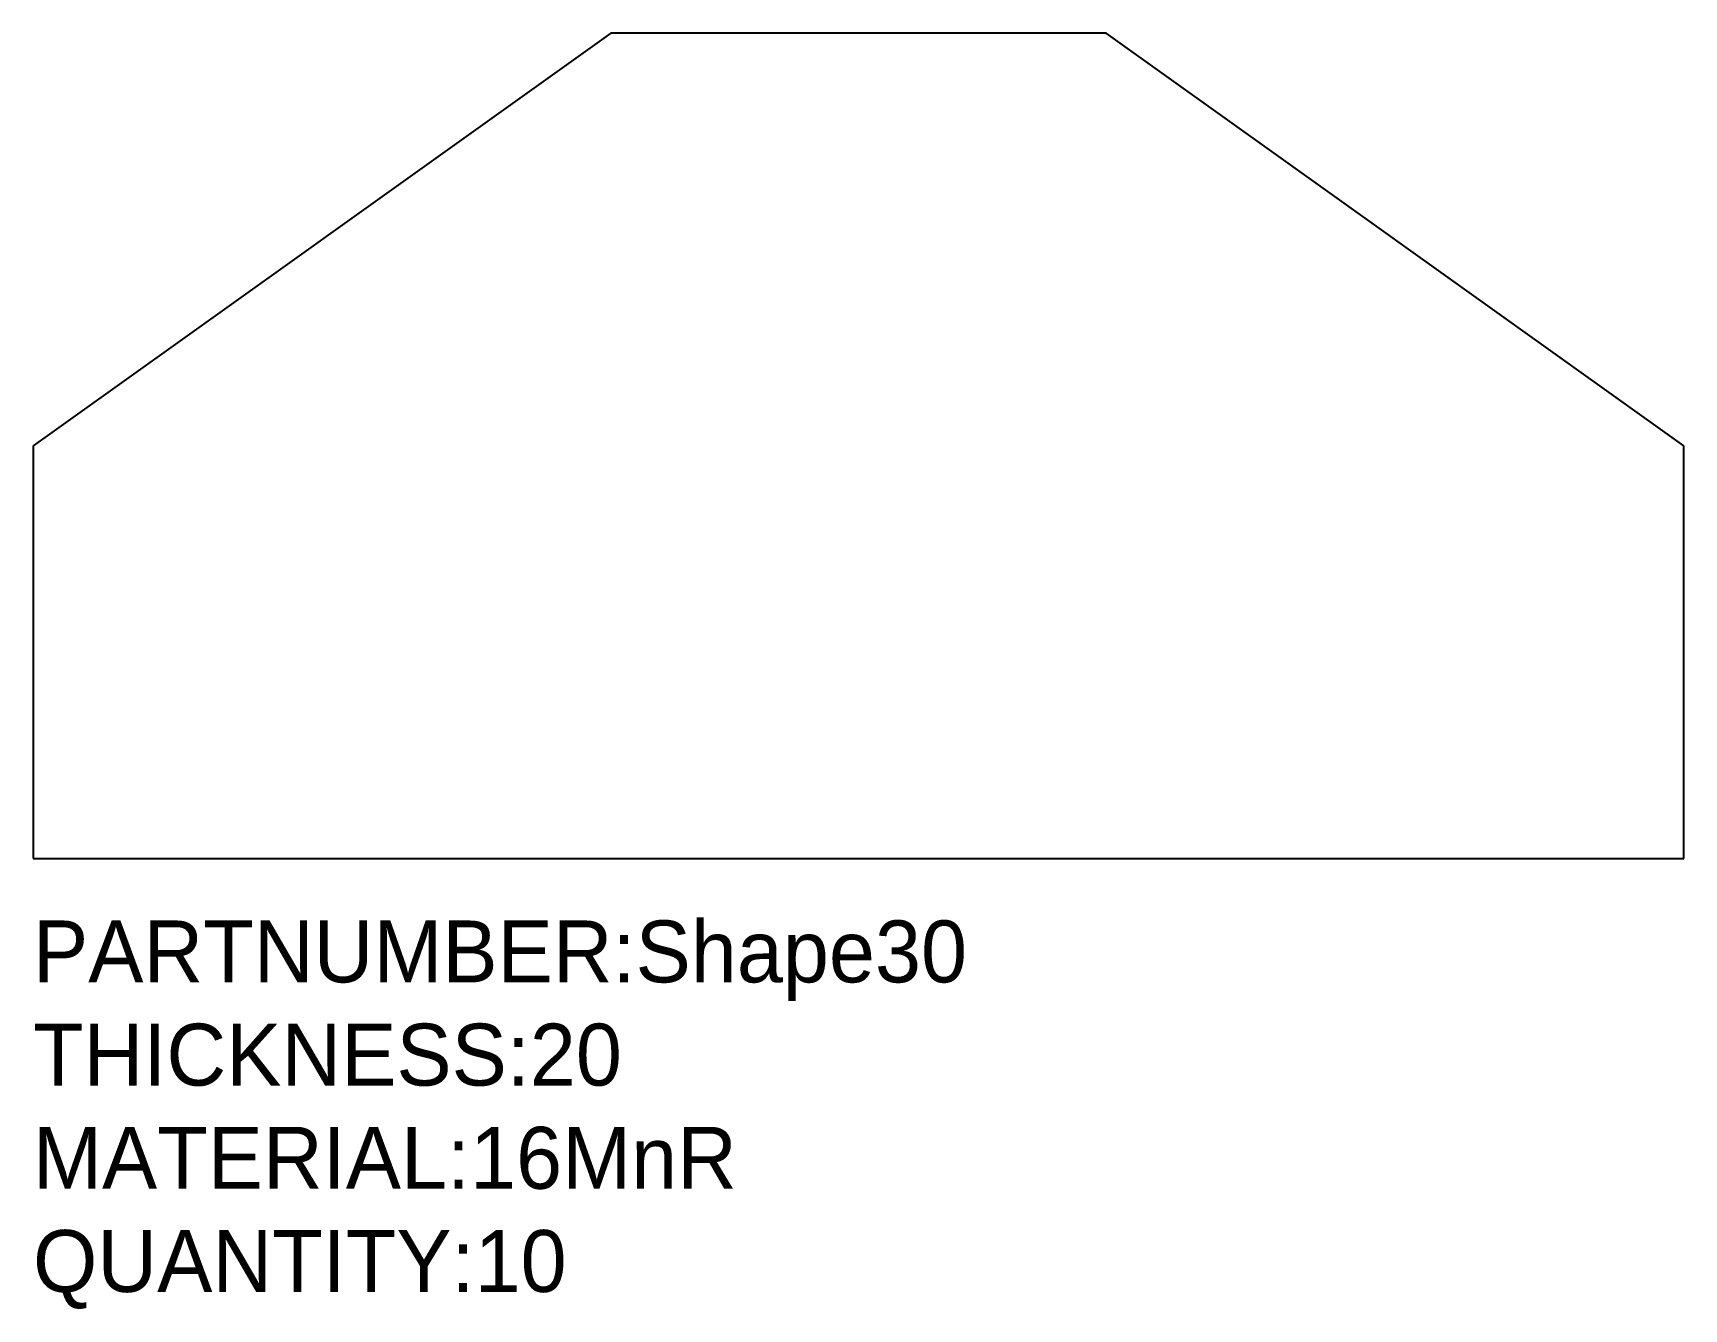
# Model space of a CAD drawing. Extents: x 0 to 200, y -55 to 100.
import ezdxf

# ---------------------------------------------------------------- set-up
doc = ezdxf.new("R2010")
doc.units = 0

msp = doc.modelspace()

# ---------------------------------------------------------------- linework, layer by layer
for p, q in [((70, 100), (0, 50)), ((130, 100), (70, 100)), ((200, 50), (130, 100)), ((0, 50), (0, 0)), ((200, 0), (200, 50)), ((0, 0), (200, 0))]:
    msp.add_line(p, q)

# ---------------------------------------------------------------- texts
for s, p in [('PARTNUMBER:Shape30', (0, -15)), ('THICKNESS:20', (0, -27.5)), ('MATERIAL:16MnR', (0, -40)), ('QUANTITY:10', (0, -52.5))]:
    msp.add_text(s, height=7.5).set_placement(p)

doc.saveas('drawing.dxf')
